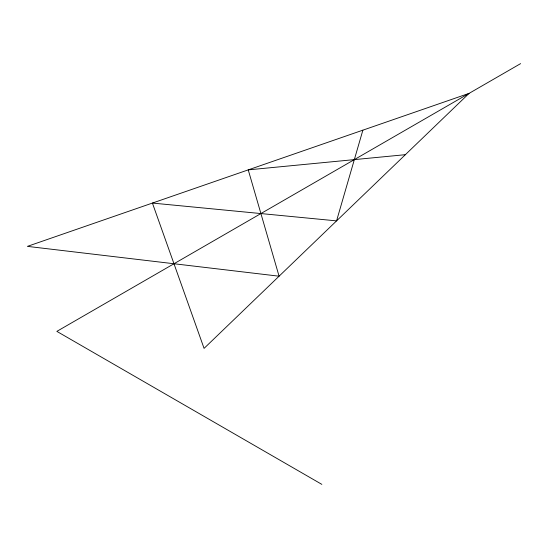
<?xml version="1.0" encoding="UTF-8"?>
<svg xmlns="http://www.w3.org/2000/svg" width="548" height="548" viewBox="0 0 548 548"><rect width="100%" height="100%" fill="white"/><g stroke="black" fill="none" stroke-linecap="round" stroke-linejoin="round"><path stroke-width="0.82" d="M362.879 130.164L336.568 220.878L152.406 203.068L204.068 348.377L469.074 93.379L27.4 246.374L279.076 276.199L248.237 169.873L405.356 154.687M520.6 63.63L56.848 331.376L321.847 484.37"/></g></svg>
